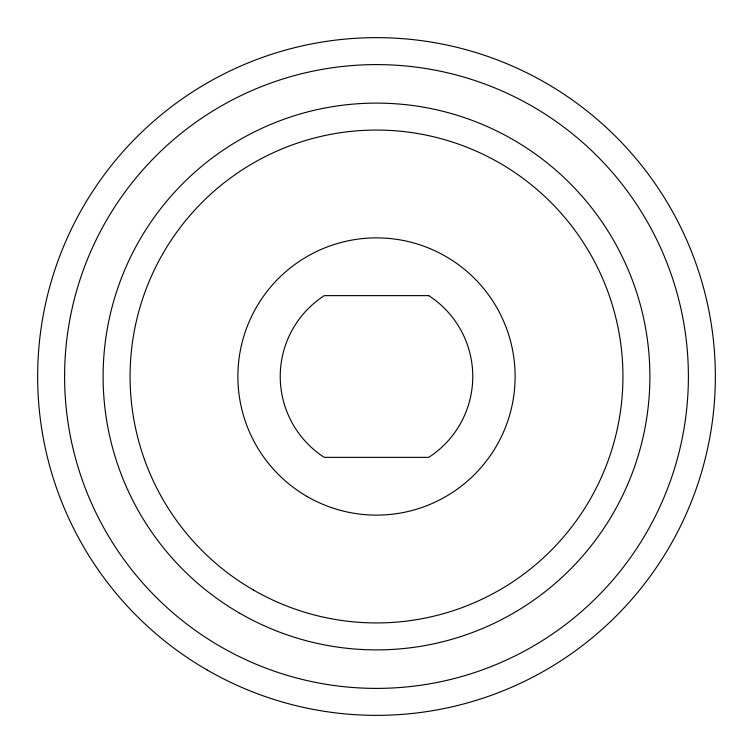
<?xml version="1.0" encoding="UTF-8"?>
<svg xmlns="http://www.w3.org/2000/svg" width="753" height="753" viewBox="0 0 753 753"><rect width="100%" height="100%" fill="white"/><g stroke="black" fill="none" stroke-linecap="round" stroke-linejoin="round"><path stroke-width="1.13" d="M428.73 295.637L324.27 295.637A96.262 96.262 0 0 0 324.27 457.363L428.73 457.363A96.262 96.262 0 0 0 428.73 295.637M207.075 669.954A338.85 338.85 0 0 0 715.35 376.5A338.85 338.85 0 0 0 207.075 83.046A338.85 338.85 0 0 0 207.075 669.954M220.554 646.611A311.893 311.893 0 0 0 688.393 376.5A311.893 311.893 0 0 0 220.554 106.389A311.893 311.893 0 0 0 220.554 646.611M239.802 613.262A273.386 273.386 0 0 0 649.886 376.5A273.386 273.386 0 0 0 239.802 139.738A273.386 273.386 0 0 0 239.802 613.262M253.281 589.919A246.438 246.438 0 0 0 622.938 376.5A246.438 246.438 0 0 0 253.281 163.081A246.438 246.438 0 0 0 253.281 589.919M307.186 496.547A138.618 138.618 0 0 0 515.118 376.5A138.618 138.618 0 0 0 307.186 256.453A138.618 138.618 0 0 0 307.186 496.547"/></g></svg>
